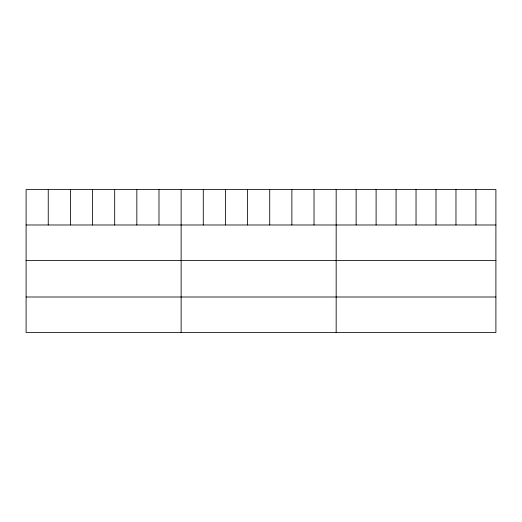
<?xml version="1.0" encoding="UTF-8"?>
<svg xmlns="http://www.w3.org/2000/svg" width="522" height="522" viewBox="0 0 522 522"><rect width="100%" height="100%" fill="white"/><g stroke="black" fill="none" stroke-linecap="round" stroke-linejoin="round"><path stroke-width="0.78" d="M495.9 224.982L495.9 332.475L26.1 332.475L26.1 189.525L495.9 189.525L495.9 224.982L26.1 224.982M26.1 260.452L495.9 260.452M26.1 297.005L495.9 297.005M475.933 189.525L475.933 224.982M455.967 189.525L455.967 224.982M436 189.525L436 224.982M416.034 189.525L416.034 224.982M396.067 189.525L396.067 224.982M376.101 189.525L376.101 224.982M356.134 189.525L356.134 224.982M336.168 189.525L336.168 332.475M314.022 189.525L314.022 224.982M291.87 189.525L291.87 224.982M269.724 189.525L269.724 224.982M247.578 189.525L247.578 224.982M225.432 189.525L225.432 224.982M203.28 189.525L203.28 224.982M181.134 189.525L181.134 332.475M158.988 189.525L158.988 224.982M136.836 189.525L136.836 224.982M114.69 189.525L114.69 224.982M92.544 189.525L92.544 224.982M70.398 189.525L70.398 224.982M48.246 189.525L48.246 224.982"/></g></svg>
